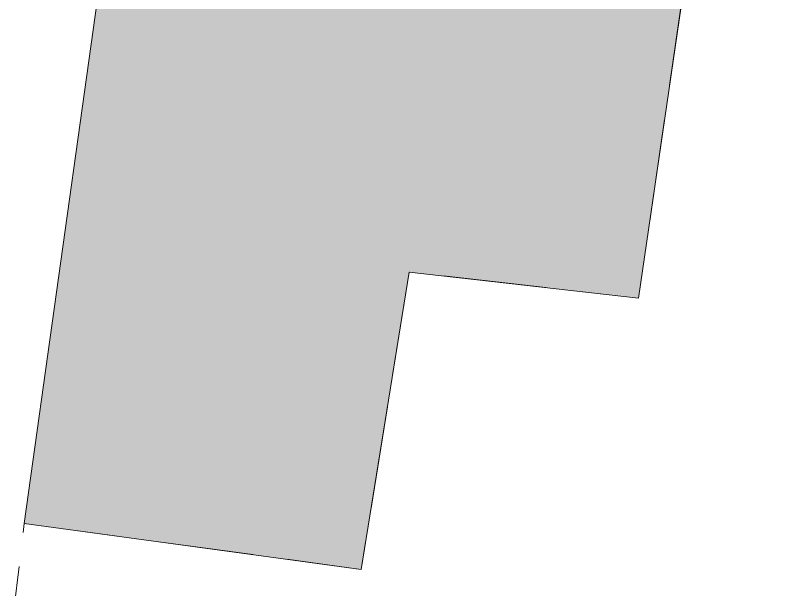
# Model space of a CAD drawing. Header units: metres. Extents: x 2513914 to 2544706, y 1140005 to 1171926.
# Drawn here: x 2514416.32 to 2514427.51, y 1146409.56 to 1146417.94 of the extents above; entities that cross this region are included whole.
import ezdxf

# ---------------------------------------------------------------- set-up
doc = ezdxf.new("R2010")
doc.units = ezdxf.units.M
doc.linetypes.add('MO_I', pattern=[2, 1.5, -0.5])
for name, color, linetype, lineweight in [('MO_CS_BAT', 7, 'Continuous', 20), ('MO_CS_SV_CI_VIGNE_HACH', 253, 'Continuous', 20), ('MO_CS_SV_JARDIN', 7, 'MO_I', 20)]:
    doc.layers.add(name, color=color, linetype=linetype, lineweight=lineweight)
doc.layers.add('MO_CS_BAT_HACH', color=7, linetype='Continuous', lineweight=20, true_color=0xa0a0a0)

msp = doc.modelspace()

# ---------------------------------------------------------------- hatches: boundary and pattern name
at = {"layer": 'MO_CS_BAT_HACH'}
msp.add_hatch(color=256, dxfattribs=at).paths.add_polyline_path([(2514416.446, 1146410.527), (2514418.806, 1146427.417), (2514423.866, 1146426.597), (2514423.606, 1146425.537), (2514424.946, 1146425.177), (2514424.626, 1146422.577), (2514425.806, 1146422.417), (2514426.086, 1146422.347), (2514425.506, 1146418.307), (2514426.066, 1146418.277), (2514425.416, 1146413.817), (2514422.066, 1146414.197), (2514421.366, 1146409.857)])
at = {"layer": 'MO_CS_SV_CI_VIGNE_HACH'}
h = msp.add_hatch(dxfattribs=at)
h.set_pattern_fill('VIGNE', color=256, style=0)
h.set_pattern_definition([(63.434949, (0, 0), (-2.5000000252, -7.7e-09), [2.236068, -14.534441]), (63.434949, (0, 3), (-2.5000000252, -7.7e-09), [2.236068, -14.534441]), (63.434949, (0, 6), (-2.5000000252, -7.7e-09), [2.236068, -14.534441]), (63.434949, (0, 9), (-2.5000000252, -7.7e-09), [2.236068, -14.534441]), (63.434949, (0, 12), (-2.5000000252, -7.7e-09), [2.236068, -14.534441])])
edge = h.paths.add_edge_path()
edge.add_arc((2514427.439, 1146432.508), 33.176, 302.5742, 316.4013)
edge.add_arc((2514442.589, 1146417.649), 11.962, 317.9059, 338.5481)
edge.add_arc((2514468.21, 1146406.119), 16.159, 126.9805, 153.7166, ccw=False)
edge.add_arc((2514467.512, 1146405.869), 15.953, 95.0042, 124.4366, ccw=False)
edge.add_arc((2514467.038, 1146405.267), 16.52, 69.1139, 93.1864, ccw=False)
edge.add_arc((2514477.446, 1146431.361), 11.577, 247.0279, 272.6182)
edge.add_arc((2514477.642, 1146431.511), 11.72, 271.6301, 285.1017)
edge.add_line((2514480.695, 1146420.196), (2514484.595, 1146421.221))
edge.add_line((2514484.595, 1146421.221), (2514511.865, 1146432.506))
edge.add_line((2514511.865, 1146432.506), (2514513.405, 1146437.366))
edge.add_line((2514513.405, 1146437.366), (2514495.415, 1146474.736))
edge.add_line((2514495.415, 1146474.736), (2514494.135, 1146477.346))
edge.add_line((2514494.135, 1146477.346), (2514471.505, 1146523.936))
edge.add_line((2514471.505, 1146523.936), (2514469.825, 1146527.296))
edge.add_arc((2514465.979, 1146524.713), 4.633, 33.885, 68.9237)
edge.add_arc((2514465.835, 1146524.762), 4.642, 67.0547, 103.9685)
edge.add_arc((2514465.979, 1146524.807), 4.635, 105.8295, 138.3684)
edge.add_line((2514462.515, 1146527.886), (2514461.295, 1146525.606))
edge.add_line((2514461.295, 1146525.606), (2514439.606, 1146477.246))
edge.add_line((2514439.606, 1146477.246), (2514429.246, 1146455.767))
edge.add_line((2514429.246, 1146455.767), (2514421.326, 1146439.497))
edge.add_line((2514421.326, 1146439.497), (2514439.602, 1146401.127))
edge.add_line((2514439.602, 1146401.127), (2514445.301, 1146404.551))

# ---------------------------------------------------------------- linework, layer by layer
at = {"layer": 'MO_CS_BAT', "flags": 128}
msp.add_lwpolyline([(2514416.446, 1146410.527), (2514418.806, 1146427.417), (2514423.866, 1146426.597), (2514423.606, 1146425.537), (2514424.946, 1146425.177), (2514424.626, 1146422.577), (2514425.806, 1146422.417), (2514426.086, 1146422.347), (2514425.506, 1146418.307), (2514426.066, 1146418.277), (2514425.416, 1146413.817), (2514422.066, 1146414.197), (2514421.366, 1146409.857)], close=True, dxfattribs=at)
at = {"layer": 'MO_CS_SV_JARDIN', "flags": 128}
msp.add_lwpolyline([(2514423.606, 1146425.537), (2514424.946, 1146425.177), (2514424.626, 1146422.577), (2514425.806, 1146422.417), (2514426.086, 1146422.347), (2514425.506, 1146418.307), (2514426.066, 1146418.277), (2514425.416, 1146413.817), (2514422.066, 1146414.197), (2514421.366, 1146409.857), (2514416.446, 1146410.527), (2514414.665, 1146395.771), (2514418.842, 1146393.69, 0.292926), (2514422.696, 1146394.027), (2514426.463, 1146396.073), (2514439.602, 1146401.127), (2514421.326, 1146439.497), (2514418.806, 1146427.417), (2514423.866, 1146426.597)], format="xyb", close=True, dxfattribs=at)

doc.saveas('drawing.dxf')
